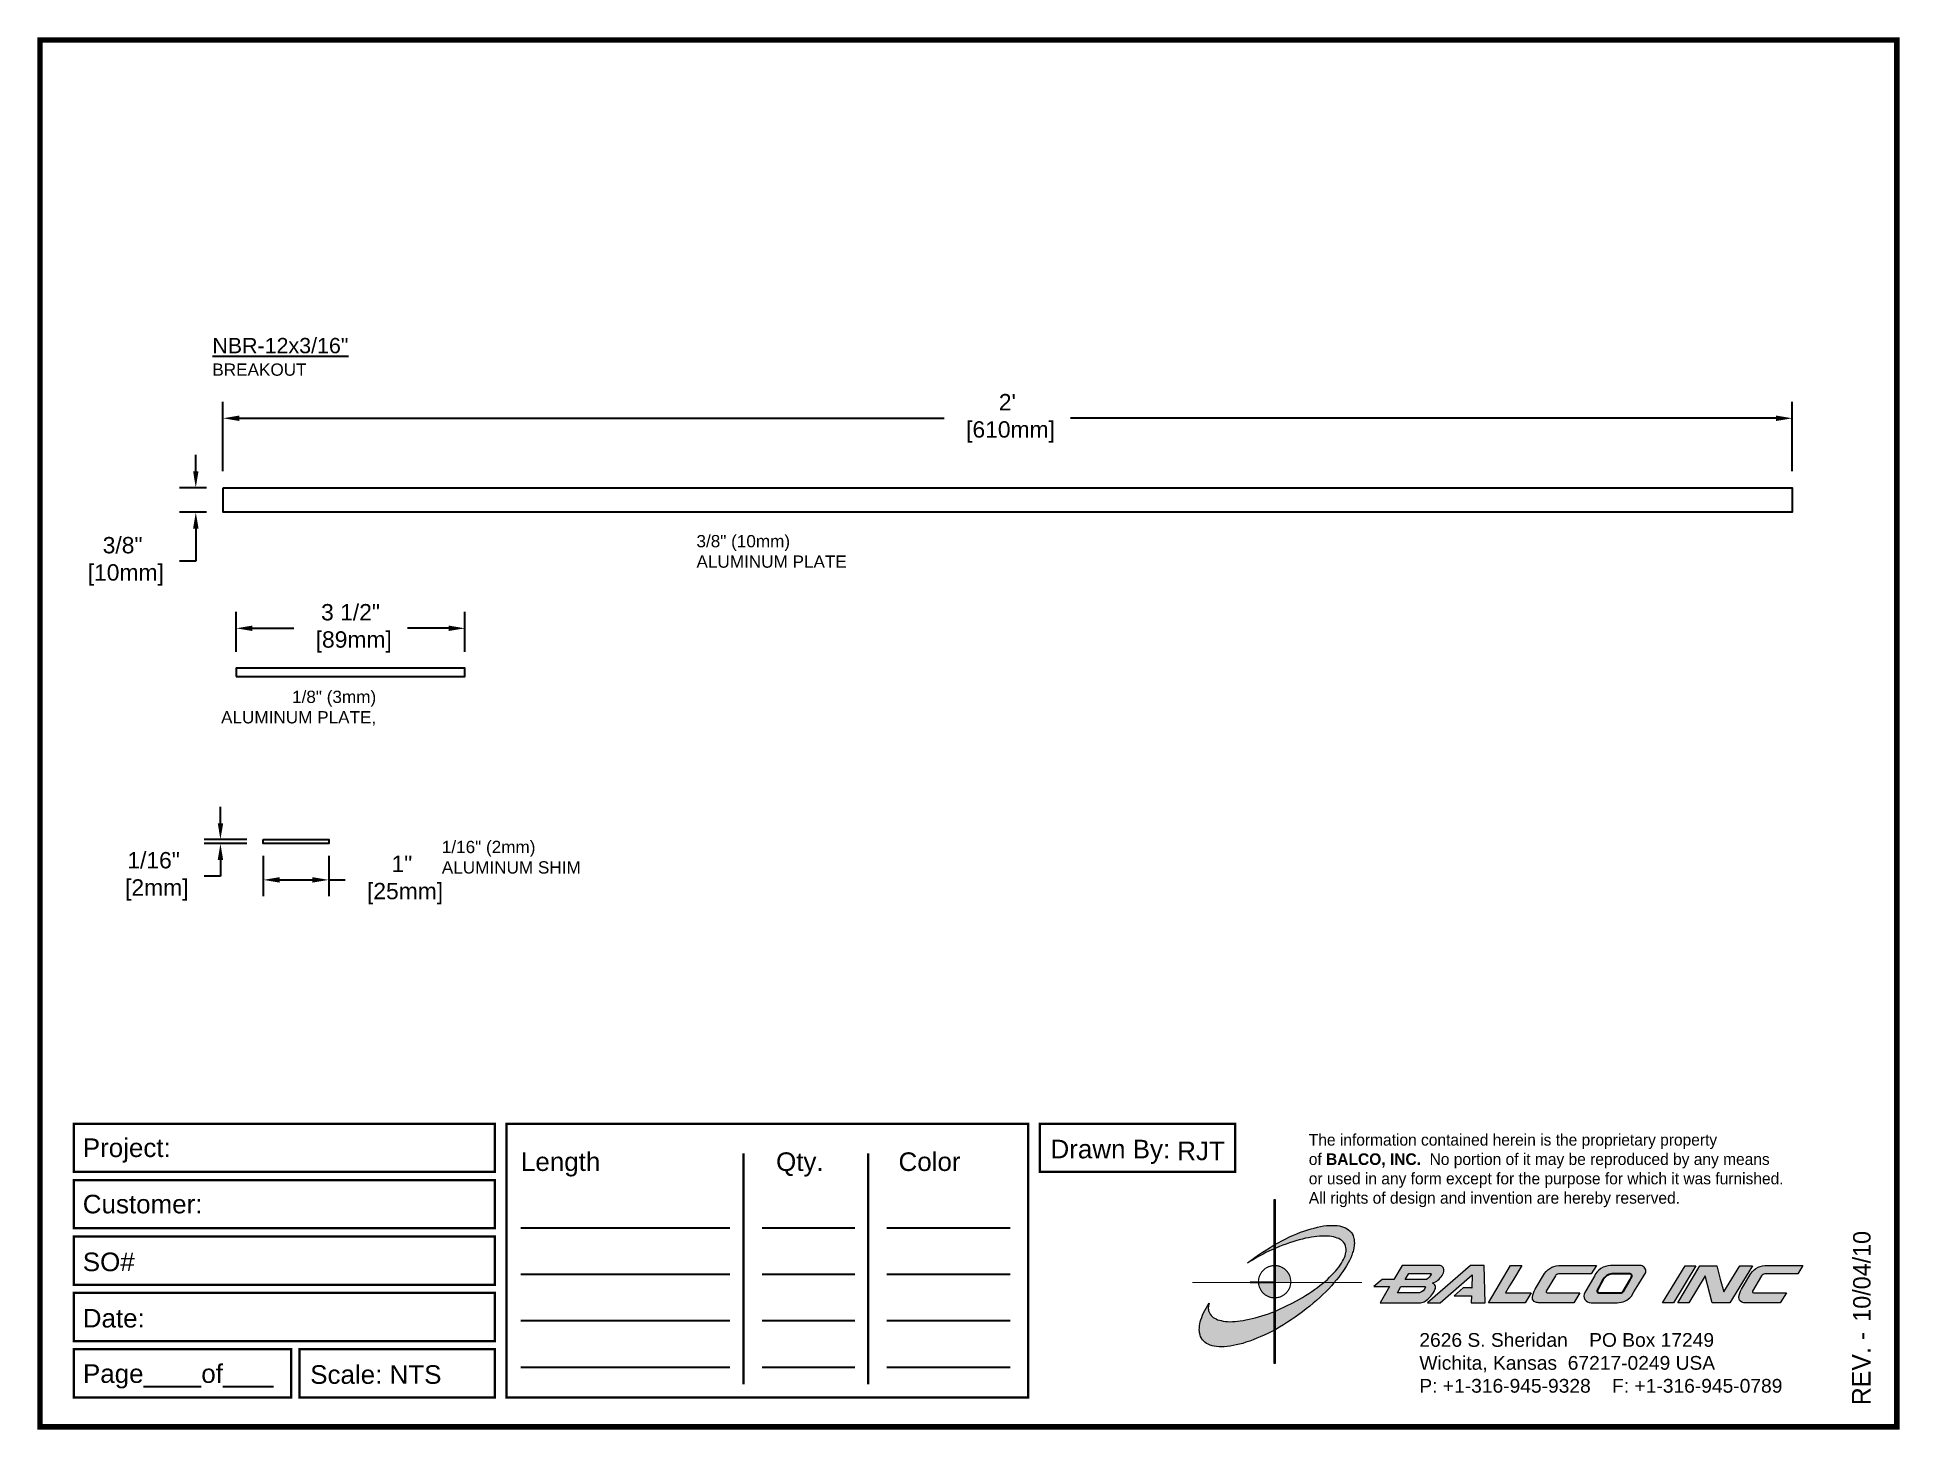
# Paper-space layout 'Breakout' of a CAD drawing. Header units: inches. Extents: x 0 to 10, y 0 to 7.5.
# The model-space entities are those that its viewports show. They can reach past a viewport. Long polylines and large blocks are cut down to what shows.
import ezdxf

# ---------------------------------------------------------------- set-up
doc = ezdxf.new("R2010")
doc.units = ezdxf.units.IN
doc.header["$MEASUREMENT"] = 0
for name, color, linetype in [('Border', 7, 'Continuous'), ('Dimensions', 3, 'Continuous'), ('Metals', 7, 'Continuous'), ('Text', 2, 'Continuous')]:
    doc.layers.add(name, color=color, linetype=linetype)
doc.styles.add('ARIAL', font='arial.ttf')
doc.styles.add('Copyright', font='ERASDEMI.TTF')
doc.dimstyles.new('Arial', dxfattribs={"dimtxt": 0.25, "dimasz": 0.25, "dimexe": 0.25, "dimexo": 0.25, "dimgap": 0.25, "dimtad": 0, "dimtih": 1, "dimtoh": 1, "dimdec": 4, "dimzin": 0, "dimdsep": 46, "dimlunit": 4, "dimtxsty": 'ARIAL', "dimcen": 0.25, "dimadec": 0, "dimazin": 0, "dimtfac": 1, "dimtdec": 4, "dimtofl": 0, "dimtmove": 0, "dimatfit": 3, "dimfxl": 0, "dimfrac": 2, "dimtolj": 1, "dimtzin": 0, "dimarcsym": 0})

# ---------------------------------------------------------------- blocks, each defined once
blk = doc.blocks.new('ACADlogo')
h = blk.add_hatch(color=256)
h.paths.add_polyline_path([(-3.346, 1.223), (-3.351, 1.223), (-3.351, 0.979), (-3.346, 0.982)])
h.paths.add_polyline_path([(-3.346, 0.961), (-3.351, 0.959), (-3.351, 0.868), (-3.346, 0.868)])
h.paths.add_polyline_path([(-3.346, 0.777), (-3.351, 0.777), (-3.351, 0.699), (-3.351, 0.695), (-3.35, 0.695), (-3.346, 0.695)])
h.paths.add_polyline_path([(-3.346, 0.864), (-3.346, 0.868), (-3.35, 0.868), (-3.351, 0.868), (-3.351, 0.777), (-3.346, 0.777), (-3.346, 0.778), (-3.348, 0.778)])
h.paths.add_polyline_path([(-3.346, 0.524), (-3.351, 0.521), (-3.351, 0.342), (-3.346, 0.342)])
h.paths.add_polyline_path([(-3.346, 0.695), (-3.351, 0.695), (-3.351, 0.621), (-3.346, 0.623)])
h.paths.add_polyline_path([(-3.346, 0.623), (-3.351, 0.621), (-3.351, 0.521), (-3.346, 0.524)])
h.paths.add_polyline_path([(-3.346, 0.982), (-3.351, 0.979), (-3.351, 0.959), (-3.346, 0.961)])
h = blk.add_hatch(color=175)
h.paths.add_polyline_path([(-3.518, 0.573), (-3.534, 0.571), (-3.548, 0.569), (-3.562, 0.567), (-3.576, 0.567), (-3.589, 0.566), (-3.602, 0.567), (-3.614, 0.568), (-3.625, 0.569), (-3.636, 0.572), (-3.646, 0.574), (-3.656, 0.577), (-3.664, 0.581), (-3.673, 0.585), (-3.679, 0.589), (-3.685, 0.595), (-3.688, 0.598), (-3.691, 0.6), (-3.695, 0.607), (-3.699, 0.614), (-3.703, 0.621), (-3.704, 0.626), (-3.705, 0.631), (-3.706, 0.637), (-3.706, 0.642), (-3.705, 0.648), (-3.705, 0.653), (-3.703, 0.659), (-3.702, 0.665), (-3.71, 0.652), (-3.717, 0.639), (-3.725, 0.626), (-3.731, 0.613), (-3.737, 0.601), (-3.741, 0.589), (-3.746, 0.577), (-3.749, 0.566), (-3.751, 0.555), (-3.753, 0.544), (-3.754, 0.538), (-3.754, 0.533), (-3.755, 0.523), (-3.754, 0.513), (-3.753, 0.508), (-3.752, 0.503), (-3.75, 0.494), (-3.748, 0.486), (-3.743, 0.477), (-3.74, 0.473), (-3.738, 0.469), (-3.734, 0.465), (-3.73, 0.461), (-3.723, 0.455), (-3.715, 0.449), (-3.706, 0.445), (-3.695, 0.44), (-3.685, 0.437), (-3.674, 0.434), (-3.661, 0.432), (-3.648, 0.431), (-3.634, 0.431), (-3.62, 0.431), (-3.604, 0.433), (-3.588, 0.435), (-3.572, 0.438), (-3.556, 0.441), (-3.538, 0.445), (-3.52, 0.449), (-3.503, 0.456), (-3.483, 0.461), (-3.464, 0.469), (-3.445, 0.477), (-3.426, 0.485), (-3.406, 0.494), (-3.385, 0.503), (-3.364, 0.514), (-3.351, 0.521), (-3.351, 0.621), (-3.364, 0.616), (-3.382, 0.609), (-3.4, 0.603), (-3.418, 0.598), (-3.436, 0.592), (-3.453, 0.587), (-3.47, 0.583), (-3.486, 0.579), (-3.503, 0.576)])
h.paths.add_polyline_path([(-3.215, 0.687), (-3.251, 0.667), (-3.289, 0.649), (-3.327, 0.631), (-3.345, 0.623), (-3.346, 0.623), (-3.346, 0.524), (-3.343, 0.525), (-3.323, 0.537), (-3.302, 0.549), (-3.28, 0.563), (-3.259, 0.577), (-3.238, 0.59), (-3.218, 0.605), (-3.198, 0.62), (-3.179, 0.635), (-3.16, 0.65), (-3.141, 0.665), (-3.123, 0.681), (-3.106, 0.696), (-3.089, 0.712), (-3.074, 0.727), (-3.058, 0.743), (-3.043, 0.759), (-3.03, 0.775), (-3.028, 0.777), (-3.085, 0.777), (-3.091, 0.772), (-3.105, 0.761), (-3.118, 0.75), (-3.134, 0.739), (-3.149, 0.729), (-3.165, 0.718), (-3.182, 0.707), (-3.198, 0.697)])
h.paths.add_polyline_path([(-2.921, 1.009), (-2.922, 1.015), (-2.924, 1.02), (-2.926, 1.029), (-2.931, 1.038), (-2.934, 1.043), (-2.936, 1.047), (-2.94, 1.05), (-2.943, 1.054), (-2.951, 1.06), (-2.959, 1.066), (-2.968, 1.071), (-2.978, 1.075), (-2.989, 1.079), (-3, 1.081), (-3.013, 1.083), (-3.026, 1.084), (-3.04, 1.084), (-3.054, 1.084), (-3.07, 1.083), (-3.085, 1.081), (-3.102, 1.079), (-3.118, 1.075), (-3.136, 1.07), (-3.153, 1.066), (-3.171, 1.06), (-3.191, 1.054), (-3.21, 1.047), (-3.229, 1.039), (-3.248, 1.031), (-3.268, 1.022), (-3.289, 1.012), (-3.31, 1.002), (-3.33, 0.991), (-3.346, 0.982), (-3.346, 0.961), (-3.342, 0.962), (-3.323, 0.971), (-3.305, 0.978), (-3.287, 0.984), (-3.268, 0.991), (-3.251, 0.996), (-3.234, 1.002), (-3.216, 1.007), (-3.199, 1.011), (-3.182, 1.015), (-3.167, 1.018), (-3.15, 1.021), (-3.136, 1.023), (-3.121, 1.025), (-3.107, 1.026), (-3.093, 1.026), (-3.079, 1.027), (-3.067, 1.026), (-3.054, 1.026), (-3.043, 1.025), (-3.032, 1.022), (-3.022, 1.02), (-3.013, 1.016), (-3.004, 1.013), (-2.997, 1.009), (-2.989, 1.005), (-2.983, 0.999), (-2.98, 0.996), (-2.978, 0.994), (-2.973, 0.987), (-2.969, 0.981), (-2.967, 0.973), (-2.965, 0.965), (-2.964, 0.957), (-2.964, 0.949), (-2.964, 0.944), (-2.965, 0.94), (-2.967, 0.93), (-2.969, 0.921), (-2.973, 0.911), (-2.978, 0.901), (-2.983, 0.891), (-2.989, 0.881), (-2.996, 0.871), (-3.004, 0.86), (-3.012, 0.849), (-3.021, 0.838), (-3.032, 0.827), (-3.042, 0.816), (-3.053, 0.805), (-3.065, 0.794), (-3.077, 0.783), (-3.085, 0.777), (-3.028, 0.777), (-3.016, 0.791), (-3.004, 0.806), (-2.992, 0.822), (-2.981, 0.837), (-2.971, 0.852), (-2.962, 0.866), (-2.954, 0.882), (-2.946, 0.896), (-2.939, 0.91), (-2.934, 0.924), (-2.929, 0.938), (-2.926, 0.944), (-2.925, 0.951), (-2.922, 0.963), (-2.92, 0.975), (-2.92, 0.982), (-2.919, 0.987), (-2.92, 0.999), (-2.92, 1.005)])
h.paths.add_polyline_path([(-3.372, 0.966), (-3.393, 0.953), (-3.415, 0.94), (-3.435, 0.925), (-3.455, 0.911), (-3.475, 0.897), (-3.494, 0.882), (-3.468, 0.898), (-3.439, 0.915), (-3.41, 0.93), (-3.396, 0.938), (-3.38, 0.945), (-3.351, 0.959), (-3.351, 0.979)])
h = blk.add_hatch(color=256)
h.paths.add_polyline_path([(-3.268, 0.814), (-3.27, 0.819), (-3.273, 0.824), (-3.276, 0.828), (-3.279, 0.833), (-3.282, 0.837), (-3.286, 0.841), (-3.29, 0.845), (-3.294, 0.849), (-3.298, 0.852), (-3.303, 0.855), (-3.308, 0.858), (-3.313, 0.86), (-3.318, 0.863), (-3.323, 0.864), (-3.328, 0.866), (-3.334, 0.867), (-3.339, 0.868), (-3.345, 0.868), (-3.346, 0.868), (-3.346, 0.777), (-3.335, 0.777), (-3.262, 0.777), (-3.262, 0.781), (-3.262, 0.787), (-3.263, 0.792), (-3.264, 0.798), (-3.265, 0.803), (-3.266, 0.808)])
h.paths.add_polyline_path([(-3.351, 0.777), (-3.436, 0.777), (-3.435, 0.773), (-3.435, 0.768), (-3.434, 0.762), (-3.432, 0.757), (-3.431, 0.752), (-3.428, 0.747), (-3.426, 0.742), (-3.423, 0.737), (-3.42, 0.732), (-3.417, 0.728), (-3.414, 0.723), (-3.41, 0.719), (-3.406, 0.716), (-3.401, 0.712), (-3.397, 0.709), (-3.392, 0.706), (-3.387, 0.704), (-3.382, 0.701), (-3.377, 0.699), (-3.372, 0.698), (-3.367, 0.696), (-3.361, 0.695), (-3.356, 0.695), (-3.351, 0.695)])
h.paths.add_polyline_path([(-3.346, 0.868), (-3.35, 0.868), (-3.351, 0.868), (-3.351, 0.777), (-3.346, 0.777)])
h = blk.add_hatch(color=256)
h.paths.add_polyline_path([(-2.438, 0.844, 0.412988), (-2.461, 0.869), (-2.663, 0.869), (-2.707, 0.794), (-2.771, 0.794), (-2.815, 0.755), (-2.73, 0.755), (-2.781, 0.668), (-2.563, 0.668, 0.107996), (-2.538, 0.677, 0.108939), (-2.494, 0.724, 0.080345), (-2.483, 0.745, 0.419497), (-2.499, 0.773, 0.149928), (-2.447, 0.815, 0.134283)])
h.paths.add_polyline_path([(-2.507, 0.821, -0.209012), (-2.532, 0.794), (-2.538, 0.794), (-2.646, 0.794), (-2.627, 0.825), (-2.51, 0.825, -0.56619)], flags=16)
h.paths.add_polyline_path([(-2.538, 0.75, -0.241309), (-2.569, 0.722), (-2.688, 0.722), (-2.669, 0.755), (-2.541, 0.755, -0.56619)], flags=16)
for points in [[(-2.285, 0.819), (-2.287, 0.748), (-2.335, 0.748), (-2.383, 0.705), (-2.29, 0.705), (-2.292, 0.668), (-2.215, 0.668), (-2.221, 0.869), (-2.295, 0.869), (-2.527, 0.668), (-2.458, 0.668)], [(-2.018, 0.869), (-2.079, 0.869), (-2.198, 0.668), (-2, 0.668), (-1.968, 0.722), (-2.107, 0.722), (-2.085, 0.759), (-2.064, 0.794)], [(-1.617, 0.869), (-1.807, 0.869, 0.270182), (-1.896, 0.825), (-1.946, 0.742, 0.109019), (-1.961, 0.695, 0.340665), (-1.945, 0.672, 0.129907), (-1.923, 0.668), (-1.738, 0.668), (-1.706, 0.722), (-1.878, 0.722), (-1.882, 0.722, -0.601242), (-1.887, 0.731), (-1.838, 0.813, -0.253048), (-1.821, 0.823), (-1.645, 0.823)], [(-1.083, 0.867), (-1.14, 0.867), (-1.261, 0.667), (-1.26, 0.667), (-1.202, 0.667)], [(-0.96, 0.83), (-0.969, 0.867), (-1.061, 0.867), (-1.179, 0.667), (-1.12, 0.667), (-1.031, 0.812), (-0.995, 0.667), (-0.9, 0.667), (-0.778, 0.867), (-0.846, 0.867), (-0.931, 0.727), (-0.951, 0.795)], [(-0.507, 0.869), (-0.697, 0.869, 0.270182), (-0.786, 0.825), (-0.836, 0.742, 0.109019), (-0.85, 0.695, 0.340665), (-0.835, 0.672, 0.129907), (-0.812, 0.668), (-0.628, 0.668), (-0.595, 0.722), (-0.768, 0.722), (-0.772, 0.722, -0.601242), (-0.777, 0.731), (-0.728, 0.813, -0.253048), (-0.71, 0.823), (-0.534, 0.823)], [(-3.346, 0.623), (-3.351, 0.621), (-3.351, 0.521), (-3.346, 0.524)]]:
    blk.add_hatch(color=256).paths.add_polyline_path(points)
h = blk.add_hatch(color=256)
h.paths.add_polyline_path([(-1.377, 0.868), (-1.383, 0.868), (-1.383, 0.868), (-1.44, 0.868), (-1.492, 0.868), (-1.541, 0.868, 0.297712), (-1.628, 0.811), (-1.68, 0.723, 0.585116), (-1.646, 0.668), (-1.506, 0.668, 0.210586), (-1.429, 0.703), (-1.415, 0.726), (-1.389, 0.769), (-1.352, 0.831, 0.4352)])
h.paths.add_polyline_path([(-1.437, 0.823, -0.603783), (-1.428, 0.805), (-1.431, 0.801), (-1.434, 0.796), (-1.438, 0.789), (-1.474, 0.728, -0.229001), (-1.489, 0.722), (-1.494, 0.722), (-1.501, 0.722), (-1.597, 0.722), (-1.604, 0.722, -0.492401), (-1.613, 0.734), (-1.601, 0.757), (-1.591, 0.775), (-1.582, 0.791, -0.238368), (-1.535, 0.823)], flags=16)
for q in [(-3.48, 0.777), (-3.351, 0.642)]:
    blk.add_line((-3.351, 0.777), q)
at = {"color": 7, "lineweight": 0}
for points in [[(-3.351, 1.223), (-3.346, 1.223), (-3.346, 0.342), (-3.351, 0.342), (-3.351, 1.223)], [(-2.292, 0.668), (-2.215, 0.668), (-2.221, 0.869), (-2.295, 0.869), (-2.527, 0.668), (-2.458, 0.668), (-2.285, 0.819), (-2.287, 0.748), (-2.286, 0.748), (-2.335, 0.748), (-2.383, 0.705), (-2.29, 0.705), (-2.292, 0.668), (-2.292, 0.668)], [(-2.198, 0.668), (-2.079, 0.869), (-2.018, 0.869), (-2.064, 0.794), (-2.085, 0.759), (-2.107, 0.722), (-1.968, 0.722), (-2, 0.668), (-2.198, 0.668), (-2.198, 0.668)], [(-1.383, 0.868), (-1.383, 0.868)], [(-1.261, 0.667), (-1.14, 0.867), (-1.083, 0.867), (-1.202, 0.667), (-1.26, 0.667), (-1.261, 0.667), (-1.261, 0.667)], [(-0.9, 0.667), (-0.995, 0.667), (-1.031, 0.812), (-1.12, 0.667), (-1.179, 0.667), (-1.061, 0.867), (-0.969, 0.867), (-0.96, 0.83), (-0.951, 0.795), (-0.931, 0.727), (-0.846, 0.867), (-0.778, 0.867), (-0.9, 0.667), (-0.9, 0.667)]]:
    blk.add_lwpolyline(points, dxfattribs=at)
at = {"color": 175, "lineweight": 0}
blk.add_lwpolyline([(-2.926, 1.029), (-2.924, 1.02), (-2.922, 1.015), (-2.921, 1.009), (-2.92, 1.005), (-2.92, 0.999), (-2.919, 0.987), (-2.92, 0.982), (-2.92, 0.975), (-2.922, 0.963), (-2.925, 0.951), (-2.926, 0.944), (-2.929, 0.938), (-2.934, 0.924), (-2.939, 0.91), (-2.946, 0.896), (-2.954, 0.882), (-2.962, 0.866), (-2.971, 0.852), (-2.981, 0.837), (-2.992, 0.822), (-3.004, 0.806), (-3.016, 0.791), (-3.03, 0.775), (-3.043, 0.759), (-3.058, 0.743), (-3.074, 0.727), (-3.089, 0.712), (-3.106, 0.696), (-3.123, 0.681), (-3.141, 0.665), (-3.16, 0.65), (-3.179, 0.635), (-3.198, 0.62), (-3.218, 0.605), (-3.238, 0.59), (-3.259, 0.577), (-3.28, 0.563), (-3.302, 0.549), (-3.323, 0.537), (-3.343, 0.525), (-3.364, 0.514), (-3.385, 0.503), (-3.406, 0.494), (-3.426, 0.485), (-3.445, 0.477), (-3.464, 0.469), (-3.483, 0.461), (-3.503, 0.456), (-3.52, 0.449), (-3.538, 0.445), (-3.556, 0.441), (-3.572, 0.438), (-3.588, 0.435), (-3.604, 0.433), (-3.62, 0.431), (-3.634, 0.431), (-3.648, 0.431), (-3.661, 0.432), (-3.674, 0.434), (-3.685, 0.437), (-3.695, 0.44), (-3.706, 0.445), (-3.715, 0.449), (-3.723, 0.455), (-3.73, 0.461), (-3.734, 0.465), (-3.738, 0.469), (-3.74, 0.473), (-3.743, 0.477), (-3.748, 0.486), (-3.75, 0.494), (-3.752, 0.503), (-3.753, 0.508), (-3.754, 0.513), (-3.755, 0.523), (-3.754, 0.533), (-3.754, 0.538), (-3.753, 0.544), (-3.751, 0.555), (-3.749, 0.566), (-3.746, 0.577), (-3.741, 0.589), (-3.737, 0.601), (-3.731, 0.613), (-3.725, 0.626), (-3.717, 0.639), (-3.71, 0.652), (-3.702, 0.665), (-3.703, 0.659), (-3.705, 0.653), (-3.705, 0.648), (-3.706, 0.642), (-3.706, 0.637), (-3.705, 0.631), (-3.704, 0.626), (-3.703, 0.621), (-3.699, 0.614), (-3.695, 0.607), (-3.691, 0.6), (-3.688, 0.598), (-3.685, 0.595), (-3.679, 0.589), (-3.673, 0.585), (-3.664, 0.581), (-3.656, 0.577), (-3.646, 0.574), (-3.636, 0.572), (-3.625, 0.569), (-3.614, 0.568), (-3.602, 0.567), (-3.589, 0.566), (-3.576, 0.567), (-3.562, 0.567), (-3.548, 0.569), (-3.534, 0.571), (-3.518, 0.573), (-3.503, 0.576), (-3.486, 0.579), (-3.47, 0.583), (-3.453, 0.587), (-3.436, 0.592), (-3.418, 0.598), (-3.4, 0.603), (-3.382, 0.609), (-3.364, 0.616), (-3.345, 0.623), (-3.327, 0.631), (-3.289, 0.649), (-3.251, 0.667), (-3.215, 0.687), (-3.198, 0.697), (-3.182, 0.707), (-3.165, 0.718), (-3.149, 0.729), (-3.134, 0.739), (-3.118, 0.75), (-3.105, 0.761), (-3.091, 0.772), (-3.077, 0.783), (-3.065, 0.794), (-3.053, 0.805), (-3.042, 0.816), (-3.032, 0.827), (-3.021, 0.838), (-3.012, 0.849), (-3.004, 0.86), (-2.996, 0.871), (-2.989, 0.881), (-2.983, 0.891), (-2.978, 0.901), (-2.973, 0.911), (-2.969, 0.921), (-2.967, 0.93), (-2.965, 0.94), (-2.964, 0.944), (-2.964, 0.949), (-2.964, 0.957), (-2.965, 0.965), (-2.967, 0.973), (-2.969, 0.981), (-2.973, 0.987), (-2.978, 0.994), (-2.98, 0.996), (-2.983, 0.999), (-2.989, 1.005), (-2.997, 1.009), (-3.004, 1.013), (-3.013, 1.016), (-3.022, 1.02), (-3.032, 1.022), (-3.043, 1.025), (-3.054, 1.026), (-3.067, 1.026), (-3.079, 1.027), (-3.093, 1.026), (-3.107, 1.026), (-3.121, 1.025), (-3.136, 1.023), (-3.15, 1.021), (-3.167, 1.018), (-3.182, 1.015), (-3.199, 1.011), (-3.216, 1.007), (-3.234, 1.002), (-3.251, 0.996), (-3.268, 0.991), (-3.287, 0.984), (-3.305, 0.978), (-3.323, 0.971), (-3.342, 0.962), (-3.38, 0.945), (-3.396, 0.938), (-3.41, 0.93), (-3.439, 0.915), (-3.468, 0.898), (-3.494, 0.882), (-3.475, 0.897), (-3.455, 0.911), (-3.435, 0.925), (-3.415, 0.94), (-3.393, 0.953), (-3.372, 0.966), (-3.351, 0.979), (-3.33, 0.991), (-3.31, 1.002), (-3.289, 1.012), (-3.268, 1.022), (-3.248, 1.031), (-3.229, 1.039), (-3.21, 1.047), (-3.191, 1.054), (-3.171, 1.06), (-3.153, 1.066), (-3.136, 1.07), (-3.118, 1.075), (-3.102, 1.079), (-3.085, 1.081), (-3.07, 1.083), (-3.054, 1.084), (-3.04, 1.084), (-3.026, 1.084), (-3.013, 1.083), (-3, 1.081), (-2.989, 1.079), (-2.978, 1.075), (-2.968, 1.071), (-2.959, 1.066), (-2.951, 1.06), (-2.943, 1.054), (-2.94, 1.05), (-2.936, 1.047), (-2.934, 1.043), (-2.931, 1.038), (-2.926, 1.029), (-2.926, 1.029)], dxfattribs=at)
at = {"color": 7, "lineweight": 0, "const_width": 0.0064}
blk.add_lwpolyline([(-3.262, 0.781), (-3.262, 0.787), (-3.263, 0.792), (-3.264, 0.798), (-3.265, 0.803), (-3.266, 0.808), (-3.268, 0.814), (-3.27, 0.819), (-3.273, 0.824), (-3.276, 0.828), (-3.279, 0.833), (-3.282, 0.837), (-3.286, 0.841), (-3.29, 0.845), (-3.294, 0.849), (-3.298, 0.852), (-3.303, 0.855), (-3.308, 0.858), (-3.313, 0.86), (-3.318, 0.863), (-3.323, 0.864), (-3.328, 0.866), (-3.334, 0.867), (-3.339, 0.868), (-3.345, 0.868), (-3.35, 0.868), (-3.356, 0.868), (-3.361, 0.867), (-3.367, 0.866), (-3.372, 0.865), (-3.377, 0.863), (-3.382, 0.862), (-3.387, 0.859), (-3.392, 0.857), (-3.397, 0.854), (-3.401, 0.851), (-3.406, 0.847), (-3.41, 0.843), (-3.414, 0.839), (-3.417, 0.835), (-3.42, 0.831), (-3.423, 0.826), (-3.426, 0.821), (-3.428, 0.816), (-3.431, 0.811), (-3.432, 0.806), (-3.434, 0.801), (-3.435, 0.795), (-3.435, 0.79), (-3.436, 0.784), (-3.436, 0.779), (-3.435, 0.773), (-3.435, 0.768), (-3.434, 0.762), (-3.432, 0.757), (-3.431, 0.752), (-3.428, 0.747), (-3.426, 0.742), (-3.423, 0.737), (-3.42, 0.732), (-3.417, 0.728), (-3.414, 0.723), (-3.41, 0.719), (-3.406, 0.716), (-3.401, 0.712), (-3.397, 0.709), (-3.392, 0.706), (-3.387, 0.704), (-3.382, 0.701), (-3.377, 0.699), (-3.372, 0.698), (-3.367, 0.696), (-3.361, 0.695), (-3.356, 0.695), (-3.35, 0.695), (-3.345, 0.695), (-3.339, 0.695), (-3.334, 0.696), (-3.328, 0.697), (-3.323, 0.698), (-3.318, 0.7), (-3.313, 0.702), (-3.308, 0.705), (-3.303, 0.708), (-3.298, 0.711), (-3.294, 0.714), (-3.29, 0.718), (-3.286, 0.721), (-3.282, 0.726), (-3.279, 0.73), (-3.276, 0.734), (-3.273, 0.739), (-3.27, 0.744), (-3.268, 0.749), (-3.266, 0.754), (-3.265, 0.76), (-3.264, 0.765), (-3.263, 0.77), (-3.262, 0.776), (-3.262, 0.781)], dxfattribs=at)
at = {"color": 7, "lineweight": 0}
for points in [[(-2.447, 0.815, 0.130368), (-2.438, 0.843, 0.448367), (-2.463, 0.869), (-2.663, 0.869), (-2.707, 0.794), (-2.771, 0.794), (-2.815, 0.755), (-2.73, 0.755), (-2.781, 0.668), (-2.563, 0.668, 0.107996), (-2.538, 0.677, 0.108939), (-2.494, 0.724, 0.077395), (-2.484, 0.744, 0.430878), (-2.499, 0.773, 0.149928)], [(-2.507, 0.821, -0.209012), (-2.532, 0.794), (-2.538, 0.794), (-2.646, 0.794), (-2.627, 0.825), (-2.512, 0.825), (-2.509, 0.825, -0.531288)], [(-1.838, 0.813), (-1.887, 0.731, 0.587385), (-1.882, 0.722), (-1.878, 0.722), (-1.706, 0.722), (-1.738, 0.668), (-1.923, 0.668, -0.129907), (-1.945, 0.672, -0.349839), (-1.961, 0.696, -0.107341), (-1.946, 0.742), (-1.896, 0.825, -0.270182), (-1.807, 0.869), (-1.617, 0.869), (-1.645, 0.823), (-1.821, 0.823, 0.252436)], [(-1.68, 0.723, 0.585116), (-1.646, 0.668), (-1.506, 0.668, 0.210586), (-1.429, 0.703), (-1.415, 0.726), (-1.389, 0.769), (-1.352, 0.831, 0.4352), (-1.377, 0.868), (-1.383, 0.868), (-1.383, 0.868), (-1.44, 0.868), (-1.492, 0.868), (-1.541, 0.868, 0.297712), (-1.628, 0.811)], [(-0.728, 0.813), (-0.777, 0.731, 0.587385), (-0.772, 0.722), (-0.768, 0.722), (-0.595, 0.722), (-0.628, 0.668), (-0.812, 0.668, -0.129907), (-0.835, 0.672, -0.349839), (-0.85, 0.696, -0.107341), (-0.836, 0.742), (-0.786, 0.825, -0.270182), (-0.697, 0.869), (-0.507, 0.869), (-0.534, 0.823), (-0.71, 0.823, 0.252436)], [(-2.569, 0.722), (-2.688, 0.722), (-2.669, 0.755), (-2.543, 0.755), (-2.54, 0.755, -0.531288), (-2.538, 0.75, -0.241309)]]:
    blk.add_lwpolyline(points, format="xyb", close=True, dxfattribs=at)
blk.add_lwpolyline([(-1.437, 0.823), (-1.535, 0.823, 0.238368), (-1.582, 0.791), (-1.591, 0.775), (-1.601, 0.757), (-1.613, 0.734, 0.490298), (-1.604, 0.722), (-1.597, 0.722), (-1.501, 0.722), (-1.494, 0.722), (-1.489, 0.722, 0.229001), (-1.474, 0.728), (-1.438, 0.789), (-1.434, 0.796), (-1.431, 0.801), (-1.428, 0.805, 0.603783)], format="xyb", close=True)
blk.add_lwpolyline([(-2.879, 0.777, 0.00455, 0.00455, 0), (-3.791, 0.777, 0.00183, 0.00183, 0), (-3.791, 0.777, 0.00183, 0.00183, 0)], format="xyseb", dxfattribs=at)
blk = doc.blocks.new('Quantity Data')
at = {"layer": 'Border', "color": 253}
for p, q in [((2.755, 1.254), (3.881, 1.254)), ((4.054, 1.254), (4.553, 1.254)), ((4.725, 1.254), (5.389, 1.254)), ((2.755, 1.004), (3.881, 1.004)), ((4.054, 1.004), (4.553, 1.004)), ((4.725, 1.004), (5.389, 1.004)), ((2.755, 0.754), (3.881, 0.754)), ((4.054, 0.754), (4.553, 0.754)), ((4.725, 0.754), (5.389, 0.754)), ((2.755, 0.504), (3.881, 0.504)), ((4.054, 0.504), (4.553, 0.504)), ((4.725, 0.504), (5.389, 0.504))]:
    blk.add_line(p, q, dxfattribs=at)
at = {"layer": 'Border', "const_width": 0.0125}
blk.add_lwpolyline([(5.485, 0.341), (2.678, 0.341), (2.678, 1.813), (5.485, 1.813)], close=True, dxfattribs=at)
for points in [[(3.953, 1.653), (3.953, 0.412)], [(4.625, 1.653), (4.625, 0.412)]]:
    blk.add_lwpolyline(points, dxfattribs=at)
at = {"layer": 'Border', "style": 'ARIAL'}
for s, p in [('Length', (2.756, 1.559)), ('Qty.', (4.129, 1.559)), ('Color', (4.788, 1.559))]:
    blk.add_text(s, height=0.1, dxfattribs=at).set_placement(p)
blk = doc.blocks.new('Drawn By')
at = {"layer": 'Border', "const_width": 0.0125}
blk.add_lwpolyline([(5.38, 1.813), (6.432, 1.813), (6.432, 1.554), (5.38, 1.554)], close=True, dxfattribs=at)
at = {"layer": 'Border', "style": 'ARIAL'}
blk.add_text('Drawn By: ', height=0.1, dxfattribs=at).set_placement((5.438, 1.627))
blk.add_attdef('XXX', (6.12, 1.617), '', height=0.1, dxfattribs=at)
blk = doc.blocks.new('Project Info')
at = {"layer": 'Border', "const_width": 0.0125}
for points in [[(0.182, 1.813), (2.448, 1.813), (2.448, 1.554), (0.182, 1.554)], [(0.182, 1.51), (2.448, 1.51), (2.448, 1.251), (0.182, 1.251)], [(0.182, 1.207), (2.448, 1.207), (2.448, 0.947), (0.182, 0.947)], [(0.182, 0.904), (2.448, 0.904), (2.448, 0.644), (0.182, 0.644)], [(0.182, 0.6), (1.352, 0.6), (1.352, 0.341), (0.182, 0.341)], [(1.396, 0.6), (2.448, 0.6), (2.448, 0.341), (1.396, 0.341)]]:
    blk.add_lwpolyline(points, close=True, dxfattribs=at)
at = {"layer": 'Border', "style": 'ARIAL'}
for s, p in [('Project:', (0.23, 1.634)), ('Customer:', (0.23, 1.331)), ('SO#', (0.23, 1.02)), ('Date:', (0.23, 0.717)), ('Page%%u        %%uof%%u       ', (0.231, 0.419)), ('Scale: NTS', (1.454, 0.414))]:
    blk.add_text(s, height=0.1, dxfattribs=at).set_placement(p)
blk = doc.blocks.new('REV')
at = {"style": 'Copyright'}
blk.add_text('REV. -', height=0.1, rotation=90, dxfattribs=at).set_placement((-0.142, 0.117))
at = {"style": 'Copyright', "flags": 4}
blk.add_attdef('REVISIONDATE', (-0.142, 0.566), '', height=0.0938, rotation=90, dxfattribs=at)
blk = doc.blocks.new('*D22')
at = {"layer": 'Defpoints', "color": 0}
for p in [(63.424, 6.91), (39.424, 5.849), (63.424, 5.849)]:
    blk.add_point(p, dxfattribs=at)
at = {"layer": 'Dimensions', "color": 0, "lineweight": -2}
for p, q in [((39.424, 6.099), (39.424, 7.16)), ((63.424, 6.099), (63.424, 7.16)), ((39.674, 6.91), (50.453, 6.91)), ((63.174, 6.91), (52.386, 6.91))]:
    blk.add_line(p, q, dxfattribs=at)
at = {"layer": 'Dimensions', "color": 0}
for points in [[(39.674, 6.952), (39.674, 6.868), (39.424, 6.91)], [(63.174, 6.952), (63.174, 6.868), (63.424, 6.91)]]:
    blk.add_solid(points, dxfattribs=at)
at = {"layer": 'Dimensions', "color": 0, "insert": (51.42, 6.91), "char_height": 0.25, "attachment_point": 5, "style": 'ARIAL'}
blk.add_mtext("\\A1;2'\\P [610mm]", dxfattribs=at)
blk = doc.blocks.new('*D23')
at = {"layer": 'Defpoints', "color": 0}
for p in [(39.424, 5.849), (39.008, 5.474), (39.424, 5.474)]:
    blk.add_point(p, dxfattribs=at)
at = {"layer": 'Dimensions', "color": 0, "lineweight": -2}
for p, q in [((39.008, 6.099), (39.008, 6.349)), ((39.174, 5.849), (38.758, 5.849)), ((39.174, 5.474), (38.758, 5.474)), ((39.008, 5.224), (39.008, 4.724)), ((39.008, 4.724), (38.758, 4.724))]:
    blk.add_line(p, q, dxfattribs=at)
at = {"layer": 'Dimensions', "color": 0}
for points in [[(38.967, 6.099), (39.05, 6.099), (39.008, 5.849)], [(38.967, 5.224), (39.05, 5.224), (39.008, 5.474)]]:
    blk.add_solid(points, dxfattribs=at)
at = {"layer": 'Dimensions', "color": 0, "insert": (37.889, 4.724), "char_height": 0.25, "attachment_point": 5, "style": 'ARIAL'}
blk.add_mtext('\\A1;3/8"\\P [10mm]', dxfattribs=at)
blk = doc.blocks.new('*D28')
at = {"layer": 'Defpoints', "color": 0}
for p in [(43.125, 3.699), (39.625, 3.089), (43.125, 3.089)]:
    blk.add_point(p, dxfattribs=at)
at = {"layer": 'Dimensions', "color": 0, "lineweight": -2}
for p, q in [((39.625, 3.339), (39.625, 3.949)), ((43.125, 3.339), (43.125, 3.949)), ((39.875, 3.699), (40.506, 3.699)), ((42.875, 3.699), (42.245, 3.699))]:
    blk.add_line(p, q, dxfattribs=at)
at = {"layer": 'Dimensions', "color": 0}
for points in [[(39.875, 3.741), (39.875, 3.658), (39.625, 3.699)], [(42.875, 3.741), (42.875, 3.658), (43.125, 3.699)]]:
    blk.add_solid(points, dxfattribs=at)
at = {"layer": 'Dimensions', "color": 0, "insert": (41.375, 3.699), "char_height": 0.25, "attachment_point": 5, "style": 'ARIAL'}
blk.add_mtext('\\A1;3 1/2"\\P [89mm]', dxfattribs=at)
blk = doc.blocks.new('1inchShim')
blk.add_lwpolyline([(46.452, 33.488), (47.452, 33.488), (47.452, 33.426), (46.452, 33.426), (46.452, 33.488)])
blk = doc.blocks.new('*D30')
at = {"layer": 'Defpoints', "color": 0}
for p in [(40.041, 0.47), (41.041, 0.47), (41.041, -0.147)]:
    blk.add_point(p, dxfattribs=at)
at = {"layer": 'Dimensions', "color": 0, "lineweight": -2}
for p, q in [((40.041, 0.22), (40.041, -0.397)), ((41.041, 0.22), (41.041, -0.397)), ((40.291, -0.147), (40.791, -0.147)), ((41.041, -0.147), (41.291, -0.147))]:
    blk.add_line(p, q, dxfattribs=at)
at = {"layer": 'Dimensions', "color": 0}
for points in [[(40.291, -0.105), (40.291, -0.188), (40.041, -0.147)], [(40.791, -0.105), (40.791, -0.188), (41.041, -0.147)]]:
    blk.add_solid(points, dxfattribs=at)
at = {"layer": 'Dimensions', "color": 0, "insert": (42.16, -0.147), "char_height": 0.25, "attachment_point": 5, "style": 'ARIAL'}
blk.add_mtext('\\A1;1"\\P [25mm]', dxfattribs=at)
blk = doc.blocks.new('*D31')
at = {"layer": 'Defpoints', "color": 0}
for p in [(39.385, 0.408), (40.041, 0.47), (40.041, 0.408)]:
    blk.add_point(p, dxfattribs=at)
at = {"layer": 'Dimensions', "color": 0, "lineweight": -2}
for p, q in [((39.385, 0.72), (39.385, 0.97)), ((39.791, 0.47), (39.135, 0.47)), ((39.791, 0.408), (39.135, 0.408)), ((39.385, 0.158), (39.385, -0.092)), ((39.385, -0.092), (39.135, -0.092))]:
    blk.add_line(p, q, dxfattribs=at)
at = {"layer": 'Dimensions', "color": 0}
for points in [[(39.344, 0.72), (39.427, 0.72), (39.385, 0.47)], [(39.344, 0.158), (39.427, 0.158), (39.385, 0.408)]]:
    blk.add_solid(points, dxfattribs=at)
at = {"layer": 'Dimensions', "color": 0, "insert": (38.363, -0.092), "char_height": 0.25, "attachment_point": 5, "style": 'ARIAL'}
blk.add_mtext('\\A1;1/16"\\P [2mm]', dxfattribs=at)

msp = doc.modelspace()

# ---------------------------------------------------------------- linework, layer by layer
at = {"layer": 'Metals'}
for points in [[(39.42439, 5.84913), (63.42439, 5.84913), (63.42439, 5.47413), (39.42439, 5.47413)], [(39.62531, 2.96389), (43.12531, 2.96389), (43.12531, 3.08889), (39.62531, 3.08889)]]:
    msp.add_lwpolyline(points, close=True, dxfattribs=at)

# ---------------------------------------------------------------- block references
msp.add_blockref('1inchShim', (-6.41136, -33.01778), dxfattribs=at)

# ---------------------------------------------------------------- texts
at = {"layer": 'Text', "char_height": 0.1875, "style": 'ARIAL'}
for s, insert, width, attachment_point in [('{\\H1.25x;\\LNBR-12x3/16"\\P}BREAKOUT', (39.26128, 8.13834), 7.5157046, 1), ('1/8" (3mm) \\PALUMINUM PLATE,', (41.76712, 2.47786), 4.0266462, 6)]:
    msp.add_mtext(s, dxfattribs=dict(at, insert=insert, width=width, attachment_point=attachment_point))
at = {"layer": 'Text', "char_height": 0.1875, "attachment_point": 4, "style": 'ARIAL'}
for s, insert in [('3/8" (10mm)\\PALUMINUM PLATE', (46.66529, 4.87373)), ('1/16" (2mm)\\PALUMINUM SHIM', (42.77094, 0.19914))]:
    msp.add_mtext(s, dxfattribs=dict(at, insert=insert))

# ---------------------------------------------------------------- dimensions: what is measured, and where the dimension line sits
at = {"layer": 'Dimensions'}
for base, p1, p2, picture, middle in [((63.42439, 6.90998), (39.42439, 5.84913), (63.42439, 5.84913), '*D22', (51.41991, 6.90998)), ((43.12531, 3.69919), (39.62531, 3.08889), (43.12531, 3.08889), '*D28', (41.37531, 3.69919)), ((41.04077, -0.14673), (40.04077, 0.47025), (41.04077, 0.47025), '*D30', (42.16015, -0.14673))]:
    dim = msp.add_linear_dim(base=base, p1=p1, p2=p2, dimstyle='Arial', override={"dimpost": '\\X'}, dxfattribs=at)
    dim.commit()
    dim.dimension.update_dxf_attribs({"geometry": picture, "text_midpoint": middle, "dimtype": 160})
for base, p1, p2, picture, middle in [((39.00841, 5.47413), (39.42439, 5.84913), (39.42439, 5.47413), '*D23', (37.88904, 4.72413)), ((39.38532, 0.40775), (40.04077, 0.47025), (40.04077, 0.40775), '*D31', (38.36306, -0.09225))]:
    dim = msp.add_linear_dim(base=base, p1=p1, p2=p2, angle=90, dimstyle='Arial', override={"dimpost": '\\X'}, dxfattribs=at)
    dim.commit()
    dim.dimension.update_dxf_attribs({"geometry": picture, "text_midpoint": middle, "dimtype": 160})

psp = doc.layouts.new('Breakout')

# ---------------------------------------------------------------- linework, layer by layer
at = {"layer": 'Border', "const_width": 0.03}
psp.add_lwpolyline([(0.015, 7.476), (10.008, 7.476), (10.008, 0.015), (0.015, 0.015)], close=True, dxfattribs=at)

# ---------------------------------------------------------------- block references
for name, p in [('Project Info', (0.015, -0.167)), ('Quantity Data', (-0.153, -0.167))]:
    psp.add_blockref(name, p)
psp.add_blockref('Drawn By', (0.015, -0.167)).add_auto_attribs({'XXX': 'RJT'})
at = {"layer": 'Border'}
psp.add_blockref('ACADlogo', (10.008, 0.015), dxfattribs=at)
at = {"layer": 'Text'}
psp.add_blockref('REV', (10.008, 0.015), dxfattribs=at).add_auto_attribs({'REVISIONDATE': '10/04/10'})

# ---------------------------------------------------------------- texts
at = {"insert": (6.843, 1.591), "char_height": 0.0625, "width": 50.295, "attachment_point": 1, "style": 'Copyright'}
psp.add_mtext('The information contained herein is the proprietary property\\Pof {\\fEras Bold ITC|b0|i0|c0|p34;BALCO, INC.}  No portion of it may be reproduced by any means\\Por used in any form except for the purpose for which it was furnished.\\PAll rights of design and invention are hereby reserved.', dxfattribs=at)
at = {"layer": 'Border', "insert": (7.438, 0.52), "char_height": 0.074, "width": 2.3438, "attachment_point": 1, "style": 'ARIAL'}
psp.add_mtext('2626 S. Sheridan    PO Box 17249\\PWichita, Kansas  67217-0249 USA \\PP: +1-316-945-9328    F: +1-316-945-0789', dxfattribs=at)

# ---------------------------------------------------------------- viewports
at = {"layer": 'Border'}
psp.add_viewport(center=(5.012, 3.745), size=(9.993, 7.46055), view_center_point=(50.82678, 2.09017), view_height=21.2016073, dxfattribs=at)

doc.saveas('drawing.dxf')
